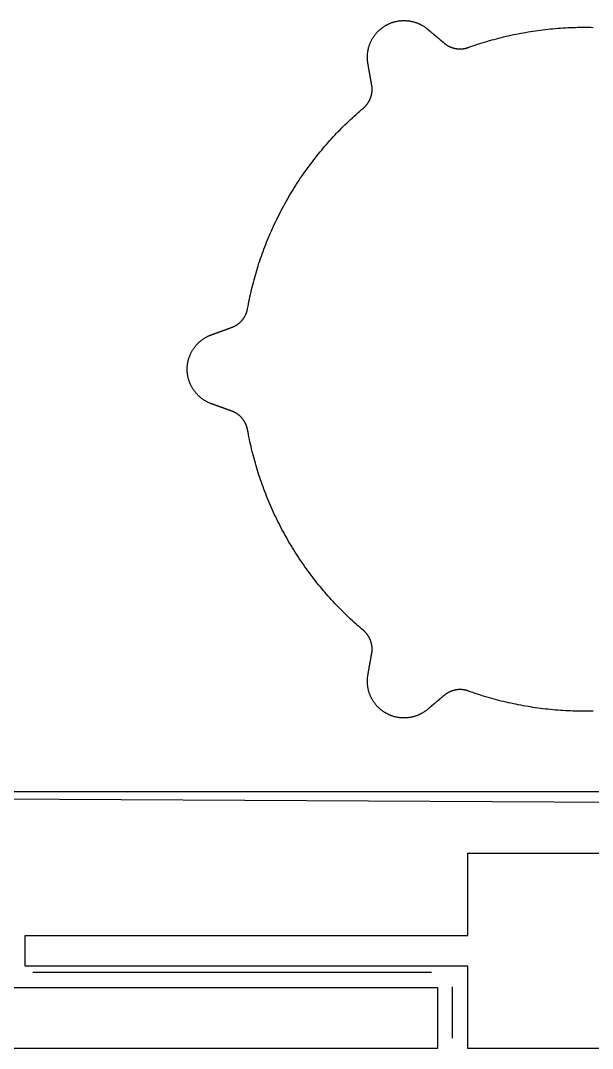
# Model space of a CAD drawing. Extents: x -168 to 1500, y -200 to 419.
# Drawn here: x 1312.3 to 1405.9, y 99.1 to 267.4 of the extents above; entities that cross this region are included whole.
import ezdxf

# ---------------------------------------------------------------- set-up
doc = ezdxf.new("R2010")
doc.units = 0
doc.layers.get('0').update_dxf_attribs({"linetype": 'CONTINUOUS'})

msp = doc.modelspace()

# ---------------------------------------------------------------- linework, layer by layer
at = {"color": 3, "linetype": 'CONTINUOUS'}
for p, q in [((1476.71, 141.1), (1240.38, 141.1)), ((1385.54, 117.59), (1385.54, 131.1)), ((1385.54, 131.1), (1489.54, 131.1)), ((1313.04, 117.59), (1385.54, 117.59)), ((1313.04, 112.59), (1313.04, 117.59)), ((1385.54, 112.59), (1313.04, 112.59)), ((1385.54, 99.1), (1385.54, 112.59)), ((1222.54, 109.1), (1380.54, 109.1)), ((1380.54, 109.1), (1380.54, 99.1)), ((1380.54, 99.1), (1222.54, 99.1)), ((1489.54, 99.1), (1385.54, 99.1))]:
    msp.add_line(p, q, dxfattribs=at)
at = {"color": 1, "linetype": 'CONTINUOUS'}
for p, q in [((1244.93, 140.3), (1485, 139.04)), ((1314.29, 111.6), (1379.55, 111.6)), ((1382.97, 109.18), (1382.97, 100.79))]:
    msp.add_line(p, q, dxfattribs=at)
at = {"color": 3}
for points in [[(1369.16, 260.37), (1369.15, 260.45), (1369.13, 260.54), (1369.12, 260.63), (1369.11, 260.71), (1369.1, 260.8), (1369.09, 260.89), (1369.09, 260.98), (1369.08, 261.07), (1369.08, 261.16), (1369.07, 261.25), (1369.07, 261.34), (1369.07, 261.43), (1369.07, 261.52), (1369.07, 261.61), (1369.08, 261.7), (1369.08, 261.79), (1369.09, 261.88), (1369.1, 261.98), (1369.11, 262.07), (1369.12, 262.16), (1369.13, 262.25), (1369.14, 262.34), (1369.16, 262.44), (1369.18, 262.53), (1369.19, 262.62), (1369.21, 262.71), (1369.24, 262.8), (1369.26, 262.9), (1369.28, 262.99), (1369.31, 263.08), (1369.34, 263.17), (1369.36, 263.26), (1369.39, 263.35), (1369.43, 263.44), (1369.46, 263.53), (1369.49, 263.62), (1369.53, 263.7), (1369.57, 263.79), (1369.6, 263.88), (1369.64, 263.97), (1369.68, 264.05), (1369.73, 264.14), (1369.77, 264.22), (1369.82, 264.3), (1369.86, 264.39), (1369.91, 264.47), (1369.96, 264.55), (1370.01, 264.63), (1370.06, 264.71), (1370.11, 264.79), (1370.17, 264.87), (1370.22, 264.94), (1370.28, 265.02), (1370.34, 265.09), (1370.39, 265.17), (1370.45, 265.24), (1370.51, 265.31), (1370.58, 265.38), (1370.64, 265.45), (1370.7, 265.52), (1370.77, 265.59), (1370.83, 265.65), (1370.9, 265.72), (1370.96, 265.78), (1371.03, 265.84), (1371.1, 265.9), (1371.17, 265.96), (1371.24, 266.02), (1371.31, 266.08), (1371.38, 266.14), (1371.45, 266.19), (1371.52, 266.24), (1371.59, 266.3), (1371.66, 266.35), (1371.74, 266.4), (1371.81, 266.45), (1371.88, 266.49), (1371.96, 266.54), (1372.03, 266.58), (1372.11, 266.63), (1372.18, 266.67), (1372.26, 266.71), (1372.34, 266.75), (1372.42, 266.79), (1372.5, 266.83), (1372.58, 266.87), (1372.66, 266.9), (1372.74, 266.94), (1372.83, 266.97), (1372.91, 267.01), (1372.99, 267.04), (1373.08, 267.07), (1373.17, 267.1), (1373.25, 267.13), (1373.34, 267.15), (1373.43, 267.18), (1373.52, 267.2), (1373.61, 267.23), (1373.7, 267.25), (1373.79, 267.27), (1373.88, 267.29), (1373.97, 267.31), (1374.06, 267.32), (1374.15, 267.34), (1374.25, 267.35), (1374.34, 267.36), (1374.43, 267.37), (1374.53, 267.38), (1374.62, 267.39), (1374.72, 267.4), (1374.81, 267.4), (1374.91, 267.41), (1375, 267.41), (1375.1, 267.41), (1375.19, 267.41), (1375.29, 267.4), (1375.38, 267.4), (1375.48, 267.39), (1375.57, 267.39), (1375.67, 267.38), (1375.76, 267.37), (1375.85, 267.36), (1375.95, 267.34), (1376.04, 267.33), (1376.14, 267.31), (1376.23, 267.3), (1376.32, 267.28), (1376.41, 267.26), (1376.51, 267.23), (1376.6, 267.21), (1376.69, 267.19), (1376.78, 267.16), (1376.87, 267.13), (1376.96, 267.1), (1377.05, 267.07), (1377.14, 267.04), (1377.22, 267.01), (1377.31, 266.97), (1377.4, 266.94), (1377.48, 266.9), (1377.57, 266.86), (1377.65, 266.83), (1377.73, 266.79), (1377.82, 266.74), (1377.9, 266.7), (1377.98, 266.66), (1378.06, 266.61), (1378.13, 266.57), (1378.21, 266.52), (1378.29, 266.47), (1378.36, 266.42), (1378.44, 266.38), (1378.51, 266.32), (1378.58, 266.27), (1378.65, 266.22), (1378.72, 266.17), (1378.79, 266.11), (1378.86, 266.06), (1378.93, 266)], [(1378.93, 266), (1378.96, 265.98), (1378.99, 265.96), (1379.01, 265.93), (1379.04, 265.91), (1379.07, 265.88), (1379.1, 265.86), (1379.13, 265.83), (1379.16, 265.81), (1379.19, 265.79), (1379.22, 265.76), (1379.25, 265.74), (1379.27, 265.71), (1379.3, 265.69), (1379.33, 265.67), (1379.36, 265.64), (1379.39, 265.62), (1379.42, 265.59), (1379.45, 265.57), (1379.48, 265.54), (1379.51, 265.52), (1379.54, 265.5), (1379.56, 265.47), (1379.59, 265.45), (1379.62, 265.42), (1379.65, 265.4), (1379.68, 265.37), (1379.71, 265.35), (1379.74, 265.33), (1379.77, 265.3), (1379.8, 265.28), (1379.82, 265.25), (1379.85, 265.23), (1379.88, 265.2), (1379.91, 265.18), (1379.94, 265.16), (1379.97, 265.13), (1380, 265.11), (1380.03, 265.08), (1380.06, 265.06), (1380.08, 265.03), (1380.11, 265.01), (1380.14, 264.99), (1380.17, 264.96), (1380.2, 264.94), (1380.23, 264.91), (1380.26, 264.89), (1380.29, 264.86), (1380.32, 264.84), (1380.34, 264.82), (1380.37, 264.79), (1380.4, 264.77), (1380.43, 264.74), (1380.46, 264.72), (1380.49, 264.7), (1380.52, 264.67), (1380.55, 264.65), (1380.58, 264.62), (1380.6, 264.6), (1380.63, 264.57), (1380.66, 264.55), (1380.69, 264.53), (1380.72, 264.5), (1380.75, 264.48), (1380.78, 264.45), (1380.81, 264.43), (1380.84, 264.4), (1380.86, 264.38), (1380.89, 264.36), (1380.92, 264.33), (1380.95, 264.31), (1380.98, 264.28), (1381.01, 264.26), (1381.04, 264.23), (1381.07, 264.21), (1381.1, 264.19), (1381.12, 264.16), (1381.15, 264.14), (1381.18, 264.11), (1381.21, 264.09), (1381.24, 264.06), (1381.27, 264.04), (1381.3, 264.02), (1381.33, 263.99), (1381.36, 263.97), (1381.38, 263.94), (1381.41, 263.92), (1381.44, 263.89), (1381.47, 263.87), (1381.5, 263.85), (1381.53, 263.82), (1381.56, 263.8), (1381.59, 263.77), (1381.62, 263.75), (1381.65, 263.72), (1381.67, 263.7)], [(1385.6, 263), (1385.98, 263.14), (1386.35, 263.27), (1386.73, 263.4), (1387.11, 263.52), (1387.5, 263.65), (1387.88, 263.77), (1388.26, 263.89), (1388.65, 264), (1389.04, 264.12), (1389.42, 264.23), (1389.81, 264.33), (1390.2, 264.44), (1390.6, 264.54), (1390.99, 264.64), (1391.38, 264.74), (1391.78, 264.83), (1392.17, 264.92), (1392.57, 265.01), (1392.97, 265.1), (1393.37, 265.18), (1393.77, 265.26), (1394.17, 265.34), (1394.57, 265.41), (1394.97, 265.48), (1395.37, 265.55), (1395.78, 265.62), (1396.18, 265.68), (1396.59, 265.74), (1396.99, 265.8), (1397.4, 265.85), (1397.81, 265.9), (1398.21, 265.95), (1398.62, 266), (1399.03, 266.04), (1399.44, 266.08), (1399.85, 266.11), (1400.26, 266.15), (1400.67, 266.18), (1401.08, 266.2), (1401.49, 266.23), (1401.9, 266.25), (1402.31, 266.27), (1402.72, 266.28), (1403.13, 266.29), (1403.54, 266.3), (1403.95, 266.31), (1404.37, 266.31), (1404.78, 266.31), (1405.19, 266.31), (1405.6, 266.3), (1406.01, 266.29)], [(1381.67, 263.7), (1381.71, 263.67), (1381.74, 263.65), (1381.77, 263.62), (1381.81, 263.59), (1381.84, 263.57), (1381.87, 263.54), (1381.91, 263.52), (1381.94, 263.49), (1381.98, 263.47), (1382.01, 263.45), (1382.05, 263.42), (1382.09, 263.4), (1382.12, 263.37), (1382.16, 263.35), (1382.2, 263.33), (1382.23, 263.31), (1382.27, 263.29), (1382.31, 263.26), (1382.35, 263.24), (1382.39, 263.22), (1382.43, 263.2), (1382.47, 263.18), (1382.51, 263.16), (1382.55, 263.14), (1382.59, 263.13), (1382.63, 263.11), (1382.67, 263.09), (1382.71, 263.07), (1382.75, 263.06), (1382.79, 263.04), (1382.83, 263.02), (1382.87, 263.01), (1382.92, 262.99), (1382.96, 262.98), (1383, 262.96), (1383.04, 262.95), (1383.09, 262.94), (1383.13, 262.92), (1383.17, 262.91), (1383.21, 262.9), (1383.26, 262.89), (1383.3, 262.88), (1383.35, 262.87), (1383.39, 262.86), (1383.43, 262.85), (1383.48, 262.84), (1383.52, 262.83), (1383.57, 262.82), (1383.61, 262.82), (1383.65, 262.81), (1383.7, 262.8), (1383.74, 262.8), (1383.79, 262.79), (1383.83, 262.79), (1383.88, 262.78), (1383.92, 262.78), (1383.97, 262.77), (1384.01, 262.77), (1384.06, 262.77), (1384.1, 262.77), (1384.15, 262.77), (1384.19, 262.77), (1384.24, 262.76), (1384.28, 262.77), (1384.32, 262.77), (1384.37, 262.77), (1384.41, 262.77), (1384.46, 262.77), (1384.5, 262.77), (1384.55, 262.78), (1384.59, 262.78), (1384.63, 262.78), (1384.68, 262.79), (1384.72, 262.79), (1384.77, 262.8), (1384.81, 262.8), (1384.85, 262.81), (1384.9, 262.82), (1384.94, 262.83), (1384.98, 262.83), (1385.02, 262.84), (1385.07, 262.85), (1385.11, 262.86), (1385.15, 262.87), (1385.19, 262.88), (1385.23, 262.89), (1385.28, 262.9), (1385.32, 262.91), (1385.36, 262.92), (1385.4, 262.94), (1385.44, 262.95), (1385.48, 262.96), (1385.52, 262.97), (1385.56, 262.99), (1385.6, 263)], [(1369.78, 256.84), (1369.78, 256.87), (1369.77, 256.91), (1369.77, 256.95), (1369.76, 256.99), (1369.75, 257.02), (1369.75, 257.06), (1369.74, 257.1), (1369.73, 257.13), (1369.73, 257.17), (1369.72, 257.21), (1369.71, 257.25), (1369.71, 257.28), (1369.7, 257.32), (1369.69, 257.36), (1369.69, 257.39), (1369.68, 257.43), (1369.67, 257.47), (1369.67, 257.51), (1369.66, 257.54), (1369.65, 257.58), (1369.65, 257.62), (1369.64, 257.65), (1369.63, 257.69), (1369.63, 257.73), (1369.62, 257.77), (1369.61, 257.8), (1369.61, 257.84), (1369.6, 257.88), (1369.59, 257.91), (1369.59, 257.95), (1369.58, 257.99), (1369.58, 258.03), (1369.57, 258.06), (1369.56, 258.1), (1369.56, 258.14), (1369.55, 258.17), (1369.54, 258.21), (1369.54, 258.25), (1369.53, 258.29), (1369.52, 258.32), (1369.52, 258.36), (1369.51, 258.4), (1369.5, 258.43), (1369.5, 258.47), (1369.49, 258.51), (1369.48, 258.55), (1369.48, 258.58), (1369.47, 258.62), (1369.46, 258.66), (1369.46, 258.69), (1369.45, 258.73), (1369.44, 258.77), (1369.44, 258.81), (1369.43, 258.84), (1369.42, 258.88), (1369.42, 258.92), (1369.41, 258.95), (1369.4, 258.99), (1369.4, 259.03), (1369.39, 259.07), (1369.39, 259.1), (1369.38, 259.14), (1369.37, 259.18), (1369.37, 259.21), (1369.36, 259.25), (1369.35, 259.29), (1369.35, 259.33), (1369.34, 259.36), (1369.33, 259.4), (1369.33, 259.44), (1369.32, 259.47), (1369.31, 259.51), (1369.31, 259.55), (1369.3, 259.59), (1369.29, 259.62), (1369.29, 259.66), (1369.28, 259.7), (1369.27, 259.73), (1369.27, 259.77), (1369.26, 259.81), (1369.25, 259.85), (1369.25, 259.88), (1369.24, 259.92), (1369.23, 259.96), (1369.23, 260), (1369.22, 260.03), (1369.21, 260.07), (1369.21, 260.11), (1369.2, 260.14), (1369.2, 260.18), (1369.19, 260.22), (1369.18, 260.26), (1369.18, 260.29), (1369.17, 260.33), (1369.16, 260.37)], [(1368.43, 253.09), (1368.46, 253.11), (1368.49, 253.14), (1368.52, 253.17), (1368.55, 253.2), (1368.59, 253.23), (1368.62, 253.26), (1368.65, 253.29), (1368.68, 253.32), (1368.71, 253.35), (1368.74, 253.38), (1368.77, 253.41), (1368.8, 253.44), (1368.83, 253.47), (1368.85, 253.51), (1368.88, 253.54), (1368.91, 253.57), (1368.94, 253.61), (1368.97, 253.64), (1368.99, 253.67), (1369.02, 253.71), (1369.05, 253.74), (1369.07, 253.78), (1369.1, 253.81), (1369.12, 253.85), (1369.15, 253.89), (1369.17, 253.92), (1369.2, 253.96), (1369.22, 254), (1369.25, 254.04), (1369.27, 254.07), (1369.29, 254.11), (1369.31, 254.15), (1369.34, 254.19), (1369.36, 254.23), (1369.38, 254.27), (1369.4, 254.31), (1369.42, 254.35), (1369.44, 254.39), (1369.46, 254.43), (1369.48, 254.47), (1369.5, 254.51), (1369.52, 254.55), (1369.53, 254.59), (1369.55, 254.63), (1369.57, 254.68), (1369.58, 254.72), (1369.6, 254.76), (1369.61, 254.8), (1369.63, 254.84), (1369.64, 254.89), (1369.66, 254.93), (1369.67, 254.97), (1369.68, 255.02), (1369.7, 255.06), (1369.71, 255.1), (1369.72, 255.15), (1369.73, 255.19), (1369.74, 255.23), (1369.75, 255.28), (1369.76, 255.32), (1369.77, 255.36), (1369.78, 255.41), (1369.79, 255.45), (1369.79, 255.5), (1369.8, 255.54), (1369.81, 255.58), (1369.81, 255.63), (1369.82, 255.67), (1369.82, 255.72), (1369.83, 255.76), (1369.83, 255.8), (1369.83, 255.85), (1369.84, 255.89), (1369.84, 255.94), (1369.84, 255.98), (1369.84, 256.02), (1369.84, 256.07), (1369.85, 256.11), (1369.85, 256.15), (1369.85, 256.2), (1369.84, 256.24), (1369.84, 256.29), (1369.84, 256.33), (1369.84, 256.37), (1369.84, 256.41), (1369.83, 256.46), (1369.83, 256.5), (1369.83, 256.54), (1369.82, 256.59), (1369.82, 256.63), (1369.81, 256.67), (1369.8, 256.71), (1369.8, 256.75), (1369.79, 256.8), (1369.78, 256.84)], [(1349.46, 220.23), (1349.53, 220.62), (1349.6, 221.01), (1349.68, 221.41), (1349.76, 221.8), (1349.85, 222.19), (1349.93, 222.58), (1350.02, 222.98), (1350.11, 223.37), (1350.21, 223.76), (1350.31, 224.15), (1350.41, 224.54), (1350.51, 224.93), (1350.62, 225.32), (1350.73, 225.71), (1350.84, 226.1), (1350.96, 226.49), (1351.08, 226.88), (1351.2, 227.27), (1351.32, 227.66), (1351.45, 228.04), (1351.58, 228.43), (1351.72, 228.82), (1351.85, 229.2), (1351.99, 229.58), (1352.13, 229.97), (1352.28, 230.35), (1352.43, 230.73), (1352.58, 231.11), (1352.73, 231.49), (1352.89, 231.87), (1353.05, 232.25), (1353.21, 232.63), (1353.37, 233), (1353.54, 233.38), (1353.71, 233.75), (1353.88, 234.12), (1354.06, 234.49), (1354.24, 234.86), (1354.42, 235.23), (1354.61, 235.6), (1354.79, 235.97), (1354.98, 236.33), (1355.17, 236.69), (1355.37, 237.06), (1355.57, 237.42), (1355.77, 237.78), (1355.97, 238.13), (1356.18, 238.49), (1356.39, 238.85), (1356.6, 239.2), (1356.81, 239.55), (1357.03, 239.9), (1357.24, 240.25), (1357.47, 240.6), (1357.69, 240.94), (1357.92, 241.29), (1358.14, 241.63), (1358.38, 241.97), (1358.61, 242.3), (1358.85, 242.64), (1359.08, 242.98), (1359.32, 243.31), (1359.57, 243.64), (1359.81, 243.97), (1360.06, 244.29), (1360.31, 244.62), (1360.56, 244.94), (1360.82, 245.26), (1361.07, 245.58), (1361.33, 245.9), (1361.59, 246.21), (1361.85, 246.53), (1362.12, 246.84), (1362.39, 247.14), (1362.66, 247.45), (1362.93, 247.75), (1363.2, 248.06), (1363.48, 248.35), (1363.75, 248.65), (1364.03, 248.95), (1364.31, 249.24), (1364.6, 249.53), (1364.88, 249.82), (1365.17, 250.1), (1365.45, 250.39), (1365.74, 250.67), (1366.04, 250.95), (1366.33, 251.22), (1366.62, 251.5), (1366.92, 251.77), (1367.22, 252.04), (1367.52, 252.3), (1367.82, 252.57), (1368.12, 252.83), (1368.43, 253.09)], [(1346.89, 217.18), (1346.93, 217.19), (1346.97, 217.21), (1347.01, 217.22), (1347.04, 217.24), (1347.08, 217.25), (1347.12, 217.27), (1347.16, 217.29), (1347.2, 217.31), (1347.24, 217.32), (1347.28, 217.34), (1347.32, 217.36), (1347.36, 217.38), (1347.39, 217.4), (1347.43, 217.42), (1347.47, 217.44), (1347.51, 217.47), (1347.55, 217.49), (1347.58, 217.51), (1347.62, 217.53), (1347.66, 217.56), (1347.7, 217.58), (1347.73, 217.6), (1347.77, 217.63), (1347.81, 217.65), (1347.84, 217.68), (1347.88, 217.7), (1347.91, 217.73), (1347.95, 217.76), (1347.98, 217.78), (1348.02, 217.81), (1348.05, 217.84), (1348.09, 217.87), (1348.12, 217.9), (1348.16, 217.93), (1348.19, 217.96), (1348.22, 217.99), (1348.25, 218.02), (1348.29, 218.05), (1348.32, 218.08), (1348.35, 218.11), (1348.38, 218.14), (1348.41, 218.18), (1348.44, 218.21), (1348.48, 218.24), (1348.51, 218.27), (1348.54, 218.31), (1348.56, 218.34), (1348.59, 218.38), (1348.62, 218.41), (1348.65, 218.45), (1348.68, 218.48), (1348.71, 218.52), (1348.73, 218.55), (1348.76, 218.59), (1348.78, 218.63), (1348.81, 218.66), (1348.84, 218.7), (1348.86, 218.74), (1348.89, 218.77), (1348.91, 218.81), (1348.93, 218.85), (1348.96, 218.89), (1348.98, 218.93), (1349, 218.97), (1349.02, 219), (1349.04, 219.04), (1349.06, 219.08), (1349.08, 219.12), (1349.1, 219.16), (1349.12, 219.2), (1349.14, 219.24), (1349.16, 219.28), (1349.18, 219.32), (1349.2, 219.36), (1349.21, 219.4), (1349.23, 219.44), (1349.25, 219.48), (1349.26, 219.53), (1349.28, 219.57), (1349.29, 219.61), (1349.31, 219.65), (1349.32, 219.69), (1349.33, 219.73), (1349.35, 219.77), (1349.36, 219.81), (1349.37, 219.85), (1349.38, 219.9), (1349.39, 219.94), (1349.4, 219.98), (1349.41, 220.02), (1349.42, 220.06), (1349.43, 220.1), (1349.44, 220.14), (1349.45, 220.19), (1349.46, 220.23)], [(1343.52, 215.95), (1343.55, 215.96), (1343.59, 215.98), (1343.63, 215.99), (1343.66, 216), (1343.7, 216.02), (1343.73, 216.03), (1343.77, 216.04), (1343.8, 216.05), (1343.84, 216.07), (1343.87, 216.08), (1343.91, 216.09), (1343.94, 216.11), (1343.98, 216.12), (1344.02, 216.13), (1344.05, 216.14), (1344.09, 216.16), (1344.12, 216.17), (1344.16, 216.18), (1344.19, 216.2), (1344.23, 216.21), (1344.26, 216.22), (1344.3, 216.24), (1344.33, 216.25), (1344.37, 216.26), (1344.41, 216.27), (1344.44, 216.29), (1344.48, 216.3), (1344.51, 216.31), (1344.55, 216.33), (1344.58, 216.34), (1344.62, 216.35), (1344.65, 216.36), (1344.69, 216.38), (1344.72, 216.39), (1344.76, 216.4), (1344.8, 216.42), (1344.83, 216.43), (1344.87, 216.44), (1344.9, 216.45), (1344.94, 216.47), (1344.97, 216.48), (1345.01, 216.49), (1345.04, 216.51), (1345.08, 216.52), (1345.11, 216.53), (1345.15, 216.54), (1345.19, 216.56), (1345.22, 216.57), (1345.26, 216.58), (1345.29, 216.6), (1345.33, 216.61), (1345.36, 216.62), (1345.4, 216.64), (1345.43, 216.65), (1345.47, 216.66), (1345.5, 216.67), (1345.54, 216.69), (1345.58, 216.7), (1345.61, 216.71), (1345.65, 216.73), (1345.68, 216.74), (1345.72, 216.75), (1345.75, 216.76), (1345.79, 216.78), (1345.82, 216.79), (1345.86, 216.8), (1345.89, 216.82), (1345.93, 216.83), (1345.97, 216.84), (1346, 216.85), (1346.04, 216.87), (1346.07, 216.88), (1346.11, 216.89), (1346.14, 216.91), (1346.18, 216.92), (1346.21, 216.93), (1346.25, 216.94), (1346.28, 216.96), (1346.32, 216.97), (1346.36, 216.98), (1346.39, 217), (1346.43, 217.01), (1346.46, 217.02), (1346.5, 217.04), (1346.53, 217.05), (1346.57, 217.06), (1346.6, 217.07), (1346.64, 217.09), (1346.67, 217.1), (1346.71, 217.11), (1346.75, 217.13), (1346.78, 217.14), (1346.82, 217.15), (1346.85, 217.16), (1346.89, 217.18)], [(1343.52, 204.67), (1343.44, 204.71), (1343.36, 204.74), (1343.28, 204.77), (1343.19, 204.8), (1343.11, 204.84), (1343.03, 204.88), (1342.95, 204.91), (1342.87, 204.95), (1342.79, 205), (1342.71, 205.04), (1342.63, 205.08), (1342.56, 205.13), (1342.48, 205.17), (1342.4, 205.22), (1342.32, 205.27), (1342.25, 205.32), (1342.17, 205.37), (1342.09, 205.42), (1342.02, 205.48), (1341.94, 205.53), (1341.87, 205.59), (1341.8, 205.65), (1341.73, 205.71), (1341.65, 205.77), (1341.58, 205.83), (1341.51, 205.89), (1341.45, 205.96), (1341.38, 206.02), (1341.31, 206.09), (1341.24, 206.16), (1341.18, 206.23), (1341.12, 206.3), (1341.05, 206.37), (1340.99, 206.44), (1340.93, 206.51), (1340.87, 206.59), (1340.81, 206.66), (1340.75, 206.74), (1340.7, 206.81), (1340.64, 206.89), (1340.59, 206.97), (1340.54, 207.05), (1340.49, 207.13), (1340.44, 207.21), (1340.39, 207.29), (1340.34, 207.37), (1340.29, 207.46), (1340.25, 207.54), (1340.21, 207.63), (1340.17, 207.71), (1340.13, 207.8), (1340.09, 207.88), (1340.05, 207.97), (1340.01, 208.06), (1339.98, 208.14), (1339.94, 208.23), (1339.91, 208.32), (1339.88, 208.41), (1339.85, 208.5), (1339.83, 208.58), (1339.8, 208.67), (1339.78, 208.76), (1339.75, 208.85), (1339.73, 208.94), (1339.71, 209.03), (1339.69, 209.12), (1339.67, 209.21), (1339.66, 209.3), (1339.64, 209.39), (1339.63, 209.48), (1339.62, 209.57), (1339.61, 209.65), (1339.6, 209.74), (1339.59, 209.83), (1339.58, 209.92), (1339.58, 210.01), (1339.58, 210.1), (1339.57, 210.18), (1339.57, 210.27), (1339.57, 210.36), (1339.57, 210.44), (1339.58, 210.53), (1339.58, 210.62), (1339.58, 210.71), (1339.59, 210.79), (1339.6, 210.88), (1339.61, 210.97), (1339.62, 211.06), (1339.63, 211.15), (1339.64, 211.24), (1339.66, 211.33), (1339.67, 211.42), (1339.69, 211.51), (1339.71, 211.6), (1339.73, 211.69), (1339.75, 211.77), (1339.78, 211.86), (1339.8, 211.95), (1339.83, 212.04), (1339.85, 212.13), (1339.88, 212.22), (1339.91, 212.31), (1339.94, 212.4), (1339.98, 212.48), (1340.01, 212.57), (1340.05, 212.66), (1340.09, 212.74), (1340.13, 212.83), (1340.17, 212.92), (1340.21, 213), (1340.25, 213.08), (1340.29, 213.17), (1340.34, 213.25), (1340.39, 213.33), (1340.44, 213.42), (1340.49, 213.5), (1340.54, 213.58), (1340.59, 213.66), (1340.64, 213.73), (1340.7, 213.81), (1340.75, 213.89), (1340.81, 213.97), (1340.87, 214.04), (1340.93, 214.11), (1340.99, 214.19), (1341.05, 214.26), (1341.12, 214.33), (1341.18, 214.4), (1341.24, 214.47), (1341.31, 214.54), (1341.38, 214.6), (1341.45, 214.67), (1341.51, 214.73), (1341.58, 214.8), (1341.65, 214.86), (1341.73, 214.92), (1341.8, 214.98), (1341.87, 215.04), (1341.94, 215.09), (1342.02, 215.15), (1342.09, 215.2), (1342.17, 215.26), (1342.25, 215.31), (1342.32, 215.36), (1342.4, 215.41), (1342.48, 215.45), (1342.56, 215.5), (1342.63, 215.55), (1342.71, 215.59), (1342.79, 215.63), (1342.87, 215.67), (1342.95, 215.71), (1343.03, 215.75), (1343.11, 215.79), (1343.19, 215.82), (1343.28, 215.86), (1343.36, 215.89), (1343.44, 215.92), (1343.52, 215.95)], [(1346.89, 203.45), (1346.85, 203.46), (1346.82, 203.47), (1346.78, 203.49), (1346.75, 203.5), (1346.71, 203.51), (1346.67, 203.53), (1346.64, 203.54), (1346.6, 203.55), (1346.57, 203.56), (1346.53, 203.58), (1346.5, 203.59), (1346.46, 203.6), (1346.43, 203.62), (1346.39, 203.63), (1346.36, 203.64), (1346.32, 203.66), (1346.28, 203.67), (1346.25, 203.68), (1346.21, 203.69), (1346.18, 203.71), (1346.14, 203.72), (1346.11, 203.73), (1346.07, 203.75), (1346.04, 203.76), (1346, 203.77), (1345.97, 203.78), (1345.93, 203.8), (1345.89, 203.81), (1345.86, 203.82), (1345.82, 203.84), (1345.79, 203.85), (1345.75, 203.86), (1345.72, 203.87), (1345.68, 203.89), (1345.65, 203.9), (1345.61, 203.91), (1345.58, 203.93), (1345.54, 203.94), (1345.5, 203.95), (1345.47, 203.97), (1345.43, 203.98), (1345.4, 203.99), (1345.36, 204), (1345.33, 204.02), (1345.29, 204.03), (1345.26, 204.04), (1345.22, 204.06), (1345.19, 204.07), (1345.15, 204.08), (1345.11, 204.09), (1345.08, 204.11), (1345.04, 204.12), (1345.01, 204.13), (1344.97, 204.15), (1344.94, 204.16), (1344.9, 204.17), (1344.87, 204.18), (1344.83, 204.2), (1344.8, 204.21), (1344.76, 204.22), (1344.72, 204.24), (1344.69, 204.25), (1344.65, 204.26), (1344.62, 204.27), (1344.58, 204.29), (1344.55, 204.3), (1344.51, 204.31), (1344.48, 204.33), (1344.44, 204.34), (1344.41, 204.35), (1344.37, 204.37), (1344.33, 204.38), (1344.3, 204.39), (1344.26, 204.4), (1344.23, 204.42), (1344.19, 204.43), (1344.16, 204.44), (1344.12, 204.46), (1344.09, 204.47), (1344.05, 204.48), (1344.02, 204.49), (1343.98, 204.51), (1343.94, 204.52), (1343.91, 204.53), (1343.87, 204.55), (1343.84, 204.56), (1343.8, 204.57), (1343.77, 204.58), (1343.73, 204.6), (1343.7, 204.61), (1343.66, 204.62), (1343.63, 204.64), (1343.59, 204.65), (1343.55, 204.66), (1343.52, 204.67)], [(1349.46, 200.4), (1349.45, 200.44), (1349.44, 200.48), (1349.43, 200.52), (1349.42, 200.56), (1349.41, 200.61), (1349.4, 200.65), (1349.39, 200.69), (1349.38, 200.73), (1349.37, 200.77), (1349.36, 200.81), (1349.35, 200.85), (1349.33, 200.9), (1349.32, 200.94), (1349.31, 200.98), (1349.29, 201.02), (1349.28, 201.06), (1349.26, 201.1), (1349.25, 201.14), (1349.23, 201.18), (1349.21, 201.22), (1349.2, 201.26), (1349.18, 201.3), (1349.16, 201.34), (1349.14, 201.38), (1349.12, 201.42), (1349.1, 201.46), (1349.08, 201.5), (1349.06, 201.54), (1349.04, 201.58), (1349.02, 201.62), (1349, 201.66), (1348.98, 201.7), (1348.96, 201.74), (1348.93, 201.78), (1348.91, 201.81), (1348.89, 201.85), (1348.86, 201.89), (1348.84, 201.93), (1348.81, 201.96), (1348.78, 202), (1348.76, 202.04), (1348.73, 202.07), (1348.71, 202.11), (1348.68, 202.14), (1348.65, 202.18), (1348.62, 202.21), (1348.59, 202.25), (1348.56, 202.28), (1348.54, 202.32), (1348.51, 202.35), (1348.48, 202.39), (1348.44, 202.42), (1348.41, 202.45), (1348.38, 202.48), (1348.35, 202.52), (1348.32, 202.55), (1348.29, 202.58), (1348.25, 202.61), (1348.22, 202.64), (1348.19, 202.67), (1348.16, 202.7), (1348.12, 202.73), (1348.09, 202.76), (1348.05, 202.79), (1348.02, 202.81), (1347.98, 202.84), (1347.95, 202.87), (1347.91, 202.9), (1347.88, 202.92), (1347.84, 202.95), (1347.81, 202.97), (1347.77, 203), (1347.73, 203.02), (1347.7, 203.05), (1347.66, 203.07), (1347.62, 203.09), (1347.58, 203.12), (1347.55, 203.14), (1347.51, 203.16), (1347.47, 203.18), (1347.43, 203.2), (1347.39, 203.22), (1347.36, 203.24), (1347.32, 203.26), (1347.28, 203.28), (1347.24, 203.3), (1347.2, 203.32), (1347.16, 203.34), (1347.12, 203.35), (1347.08, 203.37), (1347.04, 203.39), (1347.01, 203.4), (1346.97, 203.42), (1346.93, 203.43), (1346.89, 203.45)], [(1368.43, 167.54), (1368.12, 167.8), (1367.82, 168.06), (1367.52, 168.32), (1367.22, 168.59), (1366.92, 168.86), (1366.62, 169.13), (1366.33, 169.4), (1366.04, 169.68), (1365.74, 169.96), (1365.45, 170.24), (1365.17, 170.52), (1364.88, 170.81), (1364.6, 171.1), (1364.31, 171.39), (1364.03, 171.68), (1363.75, 171.97), (1363.48, 172.27), (1363.2, 172.57), (1362.93, 172.87), (1362.66, 173.18), (1362.39, 173.48), (1362.12, 173.79), (1361.85, 174.1), (1361.59, 174.41), (1361.33, 174.73), (1361.07, 175.04), (1360.82, 175.36), (1360.56, 175.68), (1360.31, 176.01), (1360.06, 176.33), (1359.81, 176.66), (1359.57, 176.99), (1359.32, 177.32), (1359.08, 177.65), (1358.85, 177.98), (1358.61, 178.32), (1358.38, 178.66), (1358.14, 179), (1357.92, 179.34), (1357.69, 179.68), (1357.47, 180.03), (1357.24, 180.38), (1357.03, 180.72), (1356.81, 181.07), (1356.6, 181.43), (1356.39, 181.78), (1356.18, 182.13), (1355.97, 182.49), (1355.77, 182.85), (1355.57, 183.21), (1355.37, 183.57), (1355.17, 183.93), (1354.98, 184.3), (1354.79, 184.66), (1354.61, 185.03), (1354.42, 185.39), (1354.24, 185.76), (1354.06, 186.13), (1353.88, 186.5), (1353.71, 186.88), (1353.54, 187.25), (1353.37, 187.63), (1353.21, 188), (1353.05, 188.38), (1352.89, 188.76), (1352.73, 189.13), (1352.58, 189.51), (1352.43, 189.89), (1352.28, 190.28), (1352.13, 190.66), (1351.99, 191.04), (1351.85, 191.43), (1351.72, 191.81), (1351.58, 192.2), (1351.45, 192.58), (1351.32, 192.97), (1351.2, 193.36), (1351.08, 193.74), (1350.96, 194.13), (1350.84, 194.52), (1350.73, 194.91), (1350.62, 195.3), (1350.51, 195.69), (1350.41, 196.08), (1350.31, 196.47), (1350.21, 196.87), (1350.11, 197.26), (1350.02, 197.65), (1349.93, 198.04), (1349.85, 198.43), (1349.76, 198.83), (1349.68, 199.22), (1349.6, 199.61), (1349.53, 200.01), (1349.46, 200.4)], [(1369.78, 163.79), (1369.79, 163.83), (1369.8, 163.87), (1369.8, 163.91), (1369.81, 163.96), (1369.82, 164), (1369.82, 164.04), (1369.83, 164.08), (1369.83, 164.13), (1369.83, 164.17), (1369.84, 164.21), (1369.84, 164.25), (1369.84, 164.3), (1369.84, 164.34), (1369.84, 164.38), (1369.85, 164.43), (1369.85, 164.47), (1369.85, 164.51), (1369.84, 164.56), (1369.84, 164.6), (1369.84, 164.65), (1369.84, 164.69), (1369.84, 164.73), (1369.83, 164.78), (1369.83, 164.82), (1369.83, 164.87), (1369.82, 164.91), (1369.82, 164.95), (1369.81, 165), (1369.81, 165.04), (1369.8, 165.09), (1369.79, 165.13), (1369.79, 165.17), (1369.78, 165.22), (1369.77, 165.26), (1369.76, 165.31), (1369.75, 165.35), (1369.74, 165.39), (1369.73, 165.44), (1369.72, 165.48), (1369.71, 165.52), (1369.7, 165.57), (1369.68, 165.61), (1369.67, 165.65), (1369.66, 165.7), (1369.64, 165.74), (1369.63, 165.78), (1369.61, 165.82), (1369.6, 165.87), (1369.58, 165.91), (1369.57, 165.95), (1369.55, 165.99), (1369.53, 166.03), (1369.52, 166.08), (1369.5, 166.12), (1369.48, 166.16), (1369.46, 166.2), (1369.44, 166.24), (1369.42, 166.28), (1369.4, 166.32), (1369.38, 166.36), (1369.36, 166.4), (1369.34, 166.44), (1369.31, 166.48), (1369.29, 166.51), (1369.27, 166.55), (1369.25, 166.59), (1369.22, 166.63), (1369.2, 166.67), (1369.17, 166.7), (1369.15, 166.74), (1369.12, 166.78), (1369.1, 166.81), (1369.07, 166.85), (1369.05, 166.88), (1369.02, 166.92), (1368.99, 166.95), (1368.97, 166.99), (1368.94, 167.02), (1368.91, 167.05), (1368.88, 167.09), (1368.85, 167.12), (1368.83, 167.15), (1368.8, 167.18), (1368.77, 167.22), (1368.74, 167.25), (1368.71, 167.28), (1368.68, 167.31), (1368.65, 167.34), (1368.62, 167.37), (1368.59, 167.4), (1368.55, 167.43), (1368.52, 167.46), (1368.49, 167.48), (1368.46, 167.51), (1368.43, 167.54)], [(1369.16, 160.26), (1369.17, 160.3), (1369.18, 160.33), (1369.18, 160.37), (1369.19, 160.41), (1369.2, 160.45), (1369.2, 160.48), (1369.21, 160.52), (1369.21, 160.56), (1369.22, 160.59), (1369.23, 160.63), (1369.23, 160.67), (1369.24, 160.71), (1369.25, 160.74), (1369.25, 160.78), (1369.26, 160.82), (1369.27, 160.85), (1369.27, 160.89), (1369.28, 160.93), (1369.29, 160.97), (1369.29, 161), (1369.3, 161.04), (1369.31, 161.08), (1369.31, 161.11), (1369.32, 161.15), (1369.33, 161.19), (1369.33, 161.23), (1369.34, 161.26), (1369.35, 161.3), (1369.35, 161.34), (1369.36, 161.37), (1369.37, 161.41), (1369.37, 161.45), (1369.38, 161.49), (1369.39, 161.52), (1369.39, 161.56), (1369.4, 161.6), (1369.4, 161.63), (1369.41, 161.67), (1369.42, 161.71), (1369.42, 161.75), (1369.43, 161.78), (1369.44, 161.82), (1369.44, 161.86), (1369.45, 161.89), (1369.46, 161.93), (1369.46, 161.97), (1369.47, 162.01), (1369.48, 162.04), (1369.48, 162.08), (1369.49, 162.12), (1369.5, 162.15), (1369.5, 162.19), (1369.51, 162.23), (1369.52, 162.27), (1369.52, 162.3), (1369.53, 162.34), (1369.54, 162.38), (1369.54, 162.41), (1369.55, 162.45), (1369.56, 162.49), (1369.56, 162.53), (1369.57, 162.56), (1369.58, 162.6), (1369.58, 162.64), (1369.59, 162.67), (1369.59, 162.71), (1369.6, 162.75), (1369.61, 162.79), (1369.61, 162.82), (1369.62, 162.86), (1369.63, 162.9), (1369.63, 162.93), (1369.64, 162.97), (1369.65, 163.01), (1369.65, 163.05), (1369.66, 163.08), (1369.67, 163.12), (1369.67, 163.16), (1369.68, 163.19), (1369.69, 163.23), (1369.69, 163.27), (1369.7, 163.31), (1369.71, 163.34), (1369.71, 163.38), (1369.72, 163.42), (1369.73, 163.46), (1369.73, 163.49), (1369.74, 163.53), (1369.75, 163.57), (1369.75, 163.6), (1369.76, 163.64), (1369.77, 163.68), (1369.77, 163.72), (1369.78, 163.75), (1369.78, 163.79)], [(1378.93, 154.62), (1378.86, 154.57), (1378.79, 154.51), (1378.72, 154.46), (1378.65, 154.4), (1378.58, 154.35), (1378.51, 154.3), (1378.44, 154.25), (1378.36, 154.2), (1378.29, 154.15), (1378.21, 154.1), (1378.13, 154.06), (1378.06, 154.01), (1377.98, 153.97), (1377.9, 153.92), (1377.82, 153.88), (1377.73, 153.84), (1377.65, 153.8), (1377.57, 153.76), (1377.48, 153.72), (1377.4, 153.69), (1377.31, 153.65), (1377.22, 153.62), (1377.14, 153.58), (1377.05, 153.55), (1376.96, 153.52), (1376.87, 153.49), (1376.78, 153.47), (1376.69, 153.44), (1376.6, 153.42), (1376.51, 153.39), (1376.41, 153.37), (1376.32, 153.35), (1376.23, 153.33), (1376.14, 153.31), (1376.04, 153.3), (1375.95, 153.28), (1375.85, 153.27), (1375.76, 153.26), (1375.67, 153.25), (1375.57, 153.24), (1375.48, 153.23), (1375.38, 153.23), (1375.29, 153.22), (1375.19, 153.22), (1375.1, 153.22), (1375, 153.22), (1374.91, 153.22), (1374.81, 153.22), (1374.72, 153.23), (1374.62, 153.23), (1374.53, 153.24), (1374.43, 153.25), (1374.34, 153.26), (1374.25, 153.27), (1374.15, 153.29), (1374.06, 153.3), (1373.97, 153.32), (1373.88, 153.34), (1373.79, 153.36), (1373.7, 153.38), (1373.61, 153.4), (1373.52, 153.42), (1373.43, 153.45), (1373.34, 153.47), (1373.25, 153.5), (1373.17, 153.53), (1373.08, 153.56), (1372.99, 153.59), (1372.91, 153.62), (1372.83, 153.65), (1372.74, 153.69), (1372.66, 153.72), (1372.58, 153.76), (1372.5, 153.8), (1372.42, 153.84), (1372.34, 153.88), (1372.26, 153.92), (1372.18, 153.96), (1372.11, 154), (1372.03, 154.04), (1371.96, 154.09), (1371.88, 154.13), (1371.81, 154.18), (1371.74, 154.23), (1371.66, 154.28), (1371.59, 154.33), (1371.52, 154.38), (1371.45, 154.44), (1371.38, 154.49), (1371.31, 154.55), (1371.24, 154.6), (1371.17, 154.66), (1371.1, 154.72), (1371.03, 154.78), (1370.96, 154.85), (1370.9, 154.91), (1370.83, 154.97), (1370.77, 155.04), (1370.7, 155.11), (1370.64, 155.17), (1370.58, 155.24), (1370.51, 155.31), (1370.45, 155.39), (1370.39, 155.46), (1370.34, 155.53), (1370.28, 155.61), (1370.22, 155.68), (1370.17, 155.76), (1370.11, 155.84), (1370.06, 155.92), (1370.01, 155.99), (1369.96, 156.08), (1369.91, 156.16), (1369.86, 156.24), (1369.82, 156.32), (1369.77, 156.4), (1369.73, 156.49), (1369.68, 156.57), (1369.64, 156.66), (1369.6, 156.75), (1369.57, 156.83), (1369.53, 156.92), (1369.49, 157.01), (1369.46, 157.1), (1369.43, 157.19), (1369.39, 157.28), (1369.36, 157.37), (1369.34, 157.46), (1369.31, 157.55), (1369.28, 157.64), (1369.26, 157.73), (1369.24, 157.82), (1369.21, 157.91), (1369.19, 158.01), (1369.18, 158.1), (1369.16, 158.19), (1369.14, 158.28), (1369.13, 158.37), (1369.12, 158.47), (1369.11, 158.56), (1369.1, 158.65), (1369.09, 158.74), (1369.08, 158.83), (1369.08, 158.93), (1369.07, 159.02), (1369.07, 159.11), (1369.07, 159.2), (1369.07, 159.29), (1369.07, 159.38), (1369.08, 159.47), (1369.08, 159.56), (1369.09, 159.65), (1369.09, 159.74), (1369.1, 159.83), (1369.11, 159.91), (1369.12, 160), (1369.13, 160.09), (1369.15, 160.17), (1369.16, 160.26)], [(1381.67, 156.93), (1381.65, 156.9), (1381.62, 156.88), (1381.59, 156.85), (1381.56, 156.83), (1381.53, 156.8), (1381.5, 156.78), (1381.47, 156.76), (1381.44, 156.73), (1381.41, 156.71), (1381.38, 156.68), (1381.36, 156.66), (1381.33, 156.63), (1381.3, 156.61), (1381.27, 156.59), (1381.24, 156.56), (1381.21, 156.54), (1381.18, 156.51), (1381.15, 156.49), (1381.12, 156.46), (1381.1, 156.44), (1381.07, 156.42), (1381.04, 156.39), (1381.01, 156.37), (1380.98, 156.34), (1380.95, 156.32), (1380.92, 156.29), (1380.89, 156.27), (1380.86, 156.25), (1380.84, 156.22), (1380.81, 156.2), (1380.78, 156.17), (1380.75, 156.15), (1380.72, 156.12), (1380.69, 156.1), (1380.66, 156.08), (1380.63, 156.05), (1380.6, 156.03), (1380.58, 156), (1380.55, 155.98), (1380.52, 155.96), (1380.49, 155.93), (1380.46, 155.91), (1380.43, 155.88), (1380.4, 155.86), (1380.37, 155.83), (1380.34, 155.81), (1380.32, 155.79), (1380.29, 155.76), (1380.26, 155.74), (1380.23, 155.71), (1380.2, 155.69), (1380.17, 155.66), (1380.14, 155.64), (1380.11, 155.62), (1380.08, 155.59), (1380.06, 155.57), (1380.03, 155.54), (1380, 155.52), (1379.97, 155.49), (1379.94, 155.47), (1379.91, 155.45), (1379.88, 155.42), (1379.85, 155.4), (1379.82, 155.37), (1379.8, 155.35), (1379.77, 155.32), (1379.74, 155.3), (1379.71, 155.28), (1379.68, 155.25), (1379.65, 155.23), (1379.62, 155.2), (1379.59, 155.18), (1379.56, 155.15), (1379.54, 155.13), (1379.51, 155.11), (1379.48, 155.08), (1379.45, 155.06), (1379.42, 155.03), (1379.39, 155.01), (1379.36, 154.99), (1379.33, 154.96), (1379.3, 154.94), (1379.27, 154.91), (1379.25, 154.89), (1379.22, 154.86), (1379.19, 154.84), (1379.16, 154.82), (1379.13, 154.79), (1379.1, 154.77), (1379.07, 154.74), (1379.04, 154.72), (1379.01, 154.69), (1378.99, 154.67), (1378.96, 154.65), (1378.93, 154.62)], [(1385.6, 157.62), (1385.56, 157.64), (1385.52, 157.65), (1385.48, 157.67), (1385.44, 157.68), (1385.4, 157.69), (1385.36, 157.7), (1385.32, 157.71), (1385.28, 157.73), (1385.23, 157.74), (1385.19, 157.75), (1385.15, 157.76), (1385.11, 157.77), (1385.07, 157.78), (1385.02, 157.78), (1384.98, 157.79), (1384.94, 157.8), (1384.9, 157.81), (1384.85, 157.81), (1384.81, 157.82), (1384.77, 157.83), (1384.72, 157.83), (1384.68, 157.84), (1384.63, 157.84), (1384.59, 157.85), (1384.55, 157.85), (1384.5, 157.85), (1384.46, 157.86), (1384.41, 157.86), (1384.37, 157.86), (1384.32, 157.86), (1384.28, 157.86), (1384.24, 157.86), (1384.19, 157.86), (1384.15, 157.86), (1384.1, 157.86), (1384.06, 157.86), (1384.01, 157.85), (1383.97, 157.85), (1383.92, 157.85), (1383.88, 157.84), (1383.83, 157.84), (1383.79, 157.83), (1383.74, 157.83), (1383.7, 157.82), (1383.65, 157.82), (1383.61, 157.81), (1383.57, 157.8), (1383.52, 157.8), (1383.48, 157.79), (1383.43, 157.78), (1383.39, 157.77), (1383.35, 157.76), (1383.3, 157.75), (1383.26, 157.74), (1383.21, 157.73), (1383.17, 157.71), (1383.13, 157.7), (1383.09, 157.69), (1383.04, 157.68), (1383, 157.66), (1382.96, 157.65), (1382.92, 157.63), (1382.87, 157.62), (1382.83, 157.6), (1382.79, 157.59), (1382.75, 157.57), (1382.71, 157.55), (1382.67, 157.54), (1382.63, 157.52), (1382.59, 157.5), (1382.55, 157.48), (1382.51, 157.46), (1382.47, 157.44), (1382.43, 157.42), (1382.39, 157.4), (1382.35, 157.38), (1382.31, 157.36), (1382.27, 157.34), (1382.23, 157.32), (1382.2, 157.3), (1382.16, 157.27), (1382.12, 157.25), (1382.09, 157.23), (1382.05, 157.2), (1382.01, 157.18), (1381.98, 157.16), (1381.94, 157.13), (1381.91, 157.11), (1381.87, 157.08), (1381.84, 157.06), (1381.81, 157.03), (1381.77, 157.01), (1381.74, 156.98), (1381.71, 156.95), (1381.67, 156.93)], [(1406.01, 154.33), (1405.6, 154.32), (1405.19, 154.32), (1404.78, 154.31), (1404.37, 154.31), (1403.95, 154.32), (1403.54, 154.32), (1403.13, 154.33), (1402.72, 154.34), (1402.31, 154.36), (1401.9, 154.38), (1401.49, 154.4), (1401.08, 154.42), (1400.67, 154.45), (1400.26, 154.48), (1399.85, 154.51), (1399.44, 154.55), (1399.03, 154.59), (1398.62, 154.63), (1398.21, 154.68), (1397.81, 154.72), (1397.4, 154.77), (1396.99, 154.83), (1396.59, 154.89), (1396.18, 154.94), (1395.78, 155.01), (1395.37, 155.07), (1394.97, 155.14), (1394.57, 155.21), (1394.17, 155.29), (1393.77, 155.37), (1393.37, 155.45), (1392.97, 155.53), (1392.57, 155.61), (1392.17, 155.7), (1391.78, 155.79), (1391.38, 155.89), (1390.99, 155.98), (1390.6, 156.08), (1390.2, 156.19), (1389.81, 156.29), (1389.42, 156.4), (1389.04, 156.51), (1388.65, 156.62), (1388.26, 156.74), (1387.88, 156.86), (1387.5, 156.98), (1387.11, 157.1), (1386.73, 157.23), (1386.35, 157.36), (1385.98, 157.49), (1385.6, 157.62)]]:
    msp.add_lwpolyline(points, dxfattribs=at)

doc.saveas('drawing.dxf')
